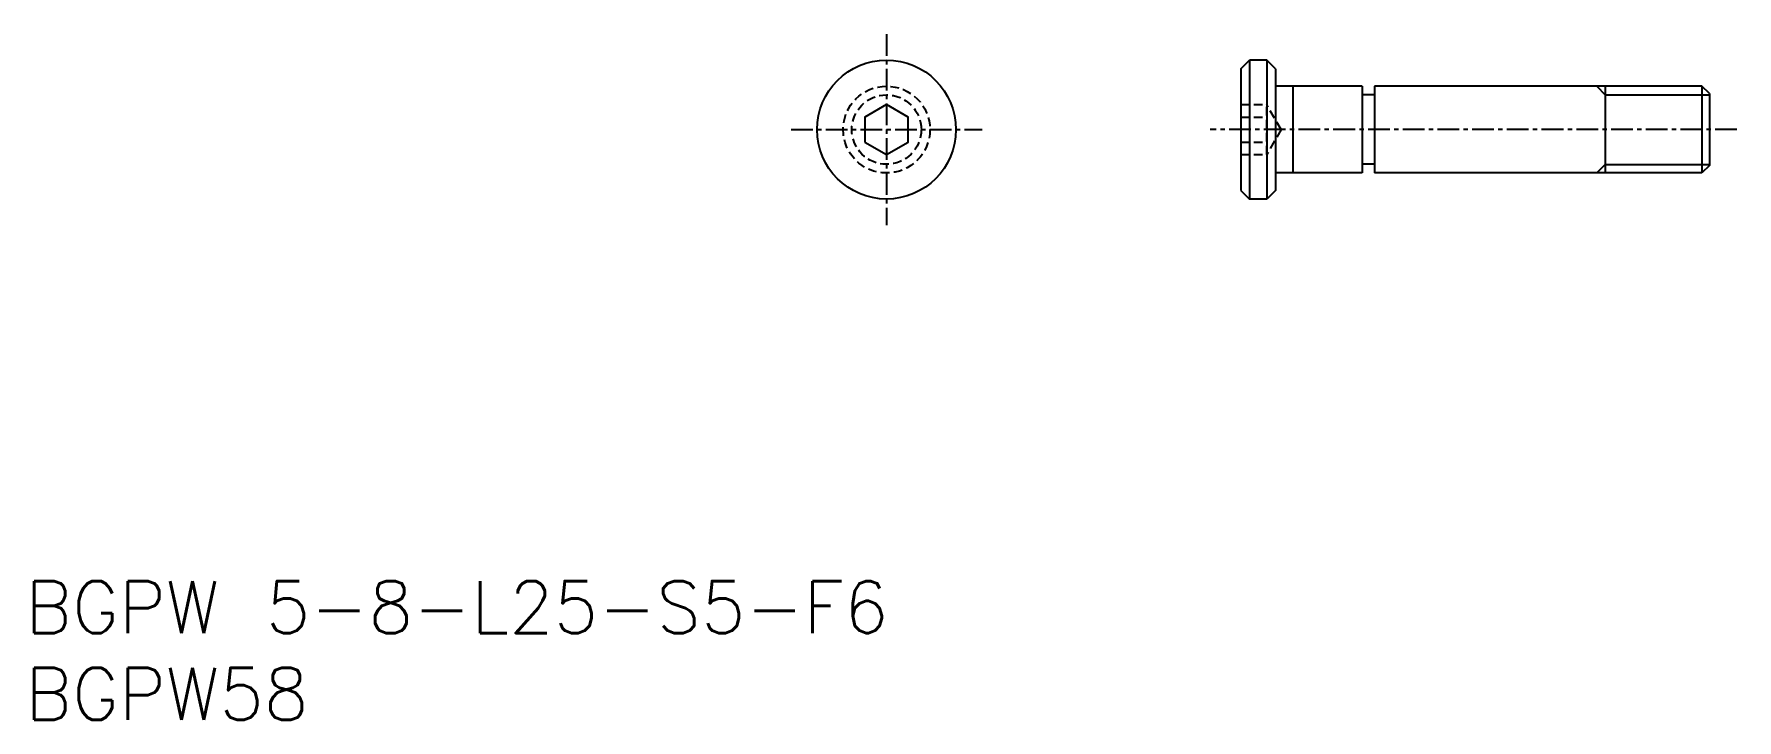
# Model space of a CAD drawing. Extents: x 45.3 to 143.4, y 37.3 to 76.8.
import ezdxf
from ezdxf.enums import TextEntityAlignment as Align

# ---------------------------------------------------------------- set-up
doc = ezdxf.new("R2010")
doc.units = 0
doc.linetypes.add('CENTER', pattern=[2, 1.25, -0.25, 0.25, -0.25])
doc.linetypes.add('DASHED', pattern=[0.75, 0.5, -0.25])
doc.layers.get('0').update_dxf_attribs({"linetype": 'CONTINUOUS'})
doc.layers.add('CENTER', color=1, linetype='CENTER')
doc.styles.get("Standard").update_dxf_attribs({"font": 'txt.shx', "bigfont": 'extfont.shx'})

msp = doc.modelspace()

# ---------------------------------------------------------------- linework, layer by layer
at = {"color": 7, "linetype": 'CONTINUOUS'}
for p, q in [((114.802, 74.791), (115.302, 75.291)), ((114.802, 74.791), (114.802, 67.791)), ((116.302, 75.291), (115.302, 75.291)), ((115.302, 75.291), (115.302, 67.291)), ((116.802, 74.791), (116.302, 75.291)), ((116.302, 75.291), (116.302, 67.291)), ((116.802, 74.791), (116.802, 67.791)), ((121.802, 73.791), (116.802, 73.791)), ((117.802, 73.791), (117.802, 68.791)), ((121.802, 73.791), (121.802, 68.791)), ((141.372, 73.791), (122.502, 73.791)), ((122.502, 73.791), (122.502, 68.791)), ((135.802, 73.791), (135.802, 68.791)), ((141.802, 73.362), (141.372, 73.791)), ((141.372, 73.791), (141.372, 68.791)), ((122.502, 73.291), (121.802, 73.291)), ((141.802, 73.362), (141.802, 69.221)), ((121.802, 68.791), (116.802, 68.791)), ((122.502, 69.291), (121.802, 69.291)), ((141.372, 68.791), (122.502, 68.791)), ((141.802, 69.221), (141.372, 68.791)), ((114.802, 67.791), (115.302, 67.291)), ((116.802, 67.791), (116.302, 67.291)), ((116.302, 67.291), (115.302, 67.291))]:
    msp.add_line(p, q, dxfattribs=at)
at = {"color": 3, "linetype": 'CONTINUOUS'}
for p, q in [((135.311, 73.791), (135.802, 73.301)), ((135.802, 73.301), (141.802, 73.301)), ((135.311, 68.791), (135.802, 69.282)), ((135.802, 69.282), (141.802, 69.282))]:
    msp.add_line(p, q, dxfattribs=at)
at = {"color": 3, "linetype": 'DASHED'}
for p, q in [((114.802, 72.735), (116.302, 72.735)), ((117.135, 71.291), (116.302, 72.735)), ((116.302, 69.848), (116.302, 72.735)), ((114.802, 72.013), (116.302, 72.013)), ((117.135, 71.291), (116.302, 69.848)), ((114.802, 70.57), (116.302, 70.57)), ((114.802, 69.848), (116.302, 69.848))]:
    msp.add_line(p, q, dxfattribs=at)
at = {"color": 7, "linetype": 'CONTINUOUS'}
msp.add_lwpolyline([(93.152, 70.57), (94.402, 69.848), (95.652, 70.57), (95.652, 72.013), (94.402, 72.735), (93.152, 72.013)], close=True, dxfattribs=at)
msp.add_circle((94.402, 71.291), 4, dxfattribs=at)
at = {"color": 3, "linetype": 'DASHED'}
for radius in [2.5, 2]:
    msp.add_circle((94.402, 71.291), radius, dxfattribs=at)
at = {"layer": 'CENTER', "color": 1, "linetype": 'CENTER'}
for p, q in [((94.402, 76.791), (94.402, 65.791)), ((88.902, 71.291), (99.902, 71.291)), ((143.389, 71.291), (113.041, 71.291))]:
    msp.add_line(p, q, dxfattribs=at)

# ---------------------------------------------------------------- texts
at = {"color": 7, "linetype": 'CONTINUOUS'}
for s, p in [('BGPW 5-8-L25-S5-F6', (44.782, 43.795)), ('BGPW58', (44.782, 38.795))]:
    msp.add_text(s, height=3, dxfattribs=at).set_placement(p, align=Align.MIDDLE_LEFT)

doc.saveas('drawing.dxf')
